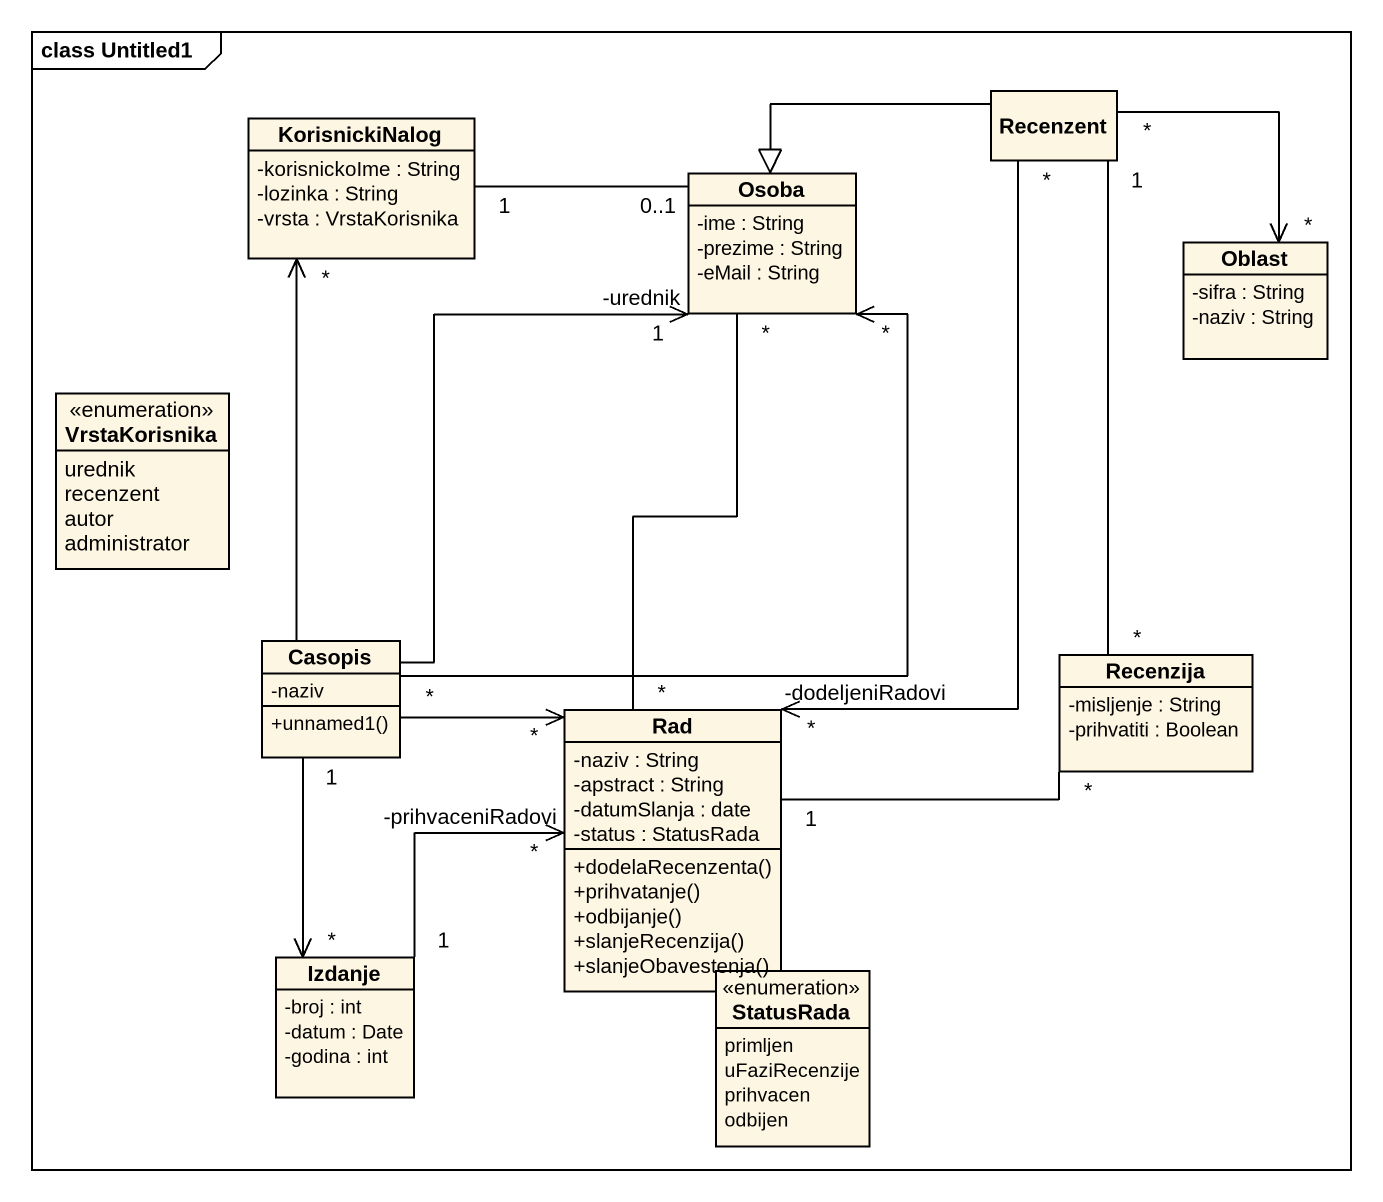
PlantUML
@startuml
mainframe class Untitled1
hide circle
hide empty members
skinparam classAttributeIconSize 0
class Recenzent
class KorisnickiNalog {
  -korisnickoIme : String
  -lozinka : String
  -vrsta : VrstaKorisnika
}
class Osoba {
  -ime : String
  -prezime : String
  -eMail : String
}
class Oblast {
  -sifra : String
  -naziv : String
}
enum VrstaKorisnika {
  urednik
  recenzent
  autor
  administrator
}
class Casopis {
  -naziv
  +unnamed1()
}
class Rad {
  -naziv : String
  -apstract : String
  -datumSlanja : date
  -status : StatusRada
  +dodelaRecenzenta()
  +prihvatanje()
  +odbijanje()
  +slanjeRecenzija()
  +slanjeObavestenja()
}
class Recenzija {
  -misljenje : String
  -prihvatiti : Boolean
}
class Izdanje {
  -broj : int
  -datum : Date
  -godina : int
}
enum StatusRada {
  primljen
  uFaziRecenzije
  prihvacen
  odbijen
}
Recenzent -left-|> Osoba
Recenzent "*" --> "*" Oblast
Recenzent "*" --> "*\n-dodeljeniRadovi" Rad
Osoba "0..1" -left- "1" KorisnickiNalog
Osoba "*" -- "*" Rad
Casopis -up-> "*" KorisnickiNalog
Casopis "*" -up-> "-urednik\n1" Osoba
Casopis -up-> "*" Osoba
Casopis -right-> "*" Rad
Casopis "1" --> "*" Izdanje
Recenzija "*" -up- "1" Recenzent
Recenzija "*" -left- "1" Rad
Izdanje "1" -right-> "*\n-prihvaceniRadovi" Rad
@enduml
